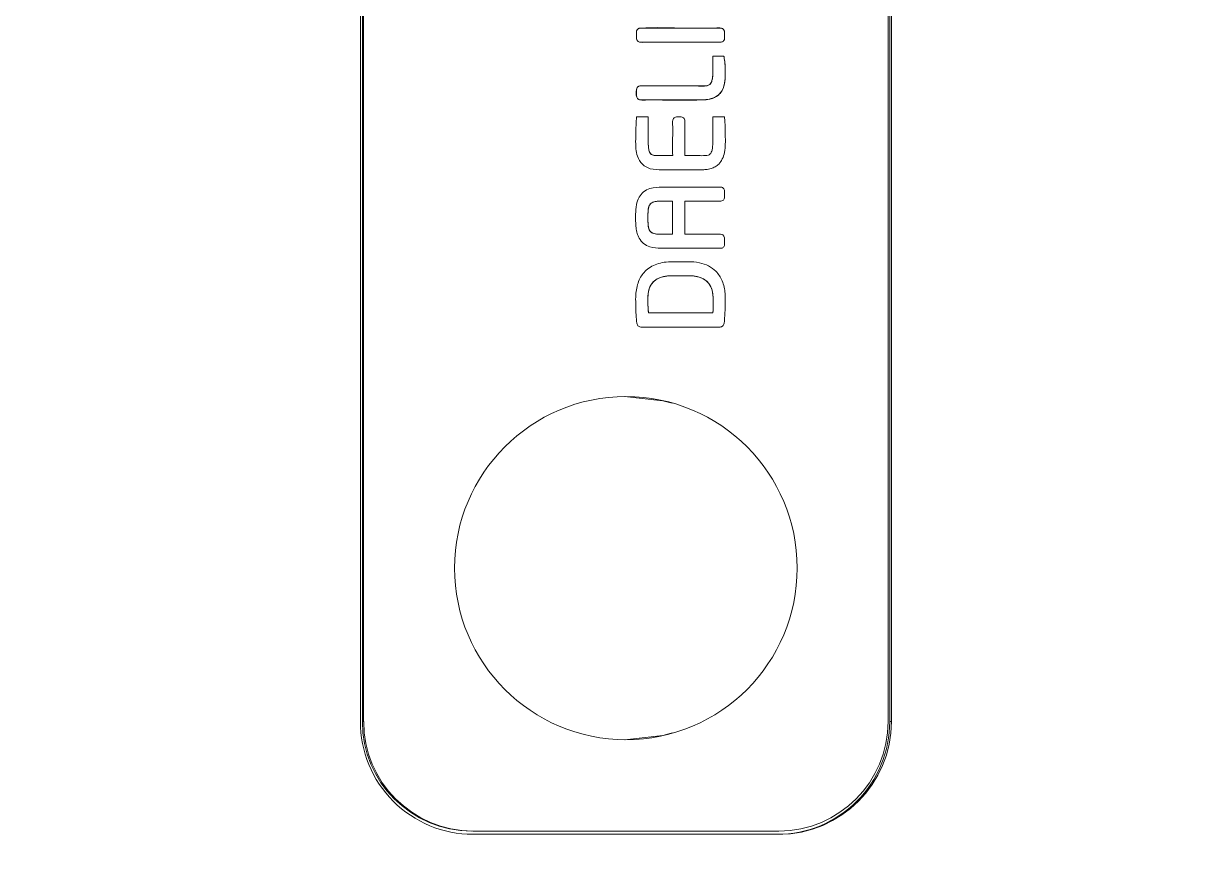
# Model space of a CAD drawing. Extents: x 1268 to 7307, y -579 to 1973.
# Drawn here: x 4838.1 to 4891.1, y 1153.7 to 1192.3 of the extents above; entities that cross this region are included whole.
import ezdxf

# ---------------------------------------------------------------- set-up
doc = ezdxf.new("R2010")
doc.units = 0
doc.header["$LTSCALE"] = 20
doc.header["$MEASUREMENT"] = 0
doc.layers.get('0').update_dxf_attribs({"linetype": 'CONTINUOUS'})

# ---------------------------------------------------------------- blocks, each defined once
blk = doc.blocks.new('A$C2ADB0934')
at = {"color": 7, "linetype": 'Continuous', "lineweight": 15}
for p, q in [((174.505, 232.046, 0), (174.505, 167.046, 0)), ((174.597, 232.046, 0), (174.597, 167.046, 0)), ((174.655, 232.046, 0), (174.655, 167.046, 0)), ((174.655, 232.046, 0), (174.655, 167.046, 0)), ((198.592, 167.046, 0), (198.592, 232.046, 0)), ((198.592, 167.046, 0), (198.592, 232.046, 0)), ((198.669, 232.046, 0), (198.669, 167.046, 0)), ((198.74, 167.046, 0), (198.74, 232.046, 0)), ((190.587, 197.416, 0), (191.096, 197.416, 0)), ((190.587, 197.416, 0), (191.096, 197.416, 0)), ((187.113, 194.645, 0), (187.646, 194.645, 0)), ((187.113, 194.645, 0), (187.646, 194.645, 0)), ((190.586, 194.646, 0), (191.125, 194.646, 0)), ((190.586, 194.646, 0), (191.125, 194.646, 0)), ((191.125, 194.646, 0), (191.128, 194.618, 0)), ((191.125, 194.646, 0), (191.128, 194.618, 0)), ((188.755, 189.285, 0), (188.755, 190.796, 0)), ((188.755, 189.285, 0), (188.755, 190.796, 0)), ((189.316, 190.796, 0), (189.316, 189.285, 0)), ((189.316, 190.796, 0), (189.316, 189.285, 0)), ((187.651, 185.693, 0), (190.598, 185.693, 0)), ((187.651, 185.693, 0), (190.598, 185.693, 0)), ((174.583, 167.046, 0), (174.655, 167.046, 0)), ((174.597, 167.046, 0), (174.655, 167.046, 0)), ((198.669, 167.046, 0), (198.74, 167.046, 0)), ((179.641, 161.896, 0), (193.604, 161.896, 0)), ((179.642, 162.046, 0), (193.605, 162.046, 0)), ((179.642, 162.046, 0), (193.605, 162.046, 0))]:
    blk.add_line(p, q, dxfattribs=at)
at = {"color": 7, "linetype": 'Continuous', "lineweight": 15, "elevation": 0, "flags": 128}
for points in [[(191.096, 197.416), (191.099, 197.399), (191.099, 197.398), (191.099, 197.398), (191.099, 197.397), (191.099, 197.397), (191.102, 197.381), (191.111, 197.327), (191.115, 197.299), (191.116, 197.297), (191.116, 197.297), (191.116, 197.297), (191.116, 197.297), (191.116, 197.297), (191.116, 197.297), (191.116, 197.297), (191.116, 197.297), (191.116, 197.297), (191.116, 197.297), (191.116, 197.297)], [(191.128, 194.618), (191.131, 194.568), (191.135, 194.524), (191.135, 194.521), (191.135, 194.521), (191.135, 194.521), (191.135, 194.521), (191.135, 194.521), (191.135, 194.521), (191.135, 194.521), (191.135, 194.521), (191.135, 194.521)], [(191.128, 194.618), (191.131, 194.568), (191.135, 194.524), (191.135, 194.521), (191.135, 194.521), (191.135, 194.521), (191.135, 194.521), (191.135, 194.521), (191.135, 194.521), (191.135, 194.521), (191.135, 194.521), (191.135, 194.521)], [(188.743, 181.568), (188.304, 181.682), (186.565, 181.879)], [(186.565, 166.213), (188.304, 166.409), (188.743, 166.523)]]:
    blk.add_lwpolyline(points, dxfattribs=at)
at = {"color": 7, "linetype": 'Continuous', "lineweight": 15}
for centre, radius, start, end in [((186.639, 174.046, 0), 7.833, 90.1139, 269.8861), ((186.639, 174.046, 0), 7.833, 90.1139, 269.8861), ((186.608, 174.046, 0), 7.833, 270.1141, 89.8859), ((186.608, 174.046, 0), 7.833, 270.1141, 89.8859), ((179.648, 167.039, 0), 5.143, 179.9238, 269.924), ((179.59, 167.039, 0), 4.993, 179.9239, 269.9238), ((179.649, 167.039, 0), 4.993, 179.9241, 269.9237), ((179.649, 167.039, 0), 4.993, 179.9241, 269.9237), ((193.525, 167.039, 0), 5.143, 270.076, 0.0762), ((193.597, 167.039, 0), 5.143, 270.0761, 0.0761), ((193.598, 167.039, 0), 4.993, 270.0763, 0.0759), ((193.598, 167.039, 0), 4.993, 270.0763, 0.0759)]:
    blk.add_arc(centre, radius, start, end, dxfattribs=at)
for points, knots in [([(212.175, 95.35, 0), (210.762, 95.424, 0), (209.348, 95.501, 0), (207.335, 95.613, 0), (206.734, 95.647, 0), (205.534, 95.715, 0), (204.933, 95.75, 0), (203.133, 95.856, 0), (201.932, 95.928, 0), (198.332, 96.148, 0), (195.931, 96.302, 0), (188.733, 96.783, 0), (183.936, 97.13, 0), (177.941, 97.597, 0), (176.742, 97.693, 0), (174.944, 97.837, 0), (174.346, 97.894, 0), (173.151, 98.032, 0), (172.555, 98.112, 0), (169.583, 98.564, 0), (167.231, 99.098, 0), (162.63, 100.501, 0), (160.379, 101.371, 0), (157.116, 102.911, 0), (156.046, 103.464, 0), (154.474, 104.351, 0), (153.955, 104.656, 0), (152.929, 105.284, 0), (152.422, 105.608, 0), (149.915, 107.271, 0), (148.005, 108.748, 0), (144.419, 111.961, 0), (142.742, 113.698, 0), (139.655, 117.397, 0), (138.245, 119.358, 0), (135.722, 123.465, 0), (134.61, 125.609, 0), (132.703, 130.037, 0), (131.911, 132.32, 0), (130.661, 136.977, 0), (130.205, 139.351, 0), (129.851, 142.344, 0), (129.791, 142.944, 0), (129.692, 144.146, 0), (129.643, 144.747, 0), (129.548, 145.948, 0), (129.501, 146.55, 0), (129.431, 147.451, 0), (129.408, 147.752, 0), (129.363, 148.353, 0), (129.341, 148.653, 0), (129.14, 151.36, 0), (128.974, 153.764, 0), (128.514, 160.985, 0), (128.259, 165.8, 0), (127.646, 180.255, 0), (127.442, 189.901, 0), (127.442, 199.546, 0)], [0.7121402, 0.7121402, 0.7121402, 0.7121402, 0.719641, 0.719641, 0.7228269, 0.7228269, 0.7260128, 0.7260128, 0.7323846, 0.7323846, 0.7451281, 0.7451281, 0.7706153, 0.7706153, 0.7769871, 0.7769871, 0.780173, 0.780173, 0.7833589, 0.7833589, 0.7961025, 0.7961025, 0.8088461, 0.8088461, 0.8152179, 0.8152179, 0.8184038, 0.8184038, 0.8215897, 0.8215897, 0.8343333, 0.8343333, 0.8470769, 0.8470769, 0.8598205, 0.8598205, 0.8725641, 0.8725641, 0.8853077, 0.8853077, 0.8980513, 0.8980513, 0.9012372, 0.9012372, 0.9044231, 0.9044231, 0.907609, 0.907609, 0.9092019, 0.9092019, 0.9107949, 0.9107949, 0.9235384, 0.9235384, 0.9490256, 0.9490256, 1, 1, 1, 1]), ([(672.154, 199.546, 0), (672.047, 192.348, 0), (671.832, 177.952, 0), (670.209, 158.757, 0), (668.23, 141.962, 0), (665.997, 127.566, 0), (663.463, 115.015, 0), (660.469, 104.396, 0), (657.129, 95.654, 0), (653.032, 87.142, 0), (648.217, 79.018, 0), (642.782, 71.414, 0), (636.738, 64.291, 0), (630.034, 57.656, 0), (622.299, 51.223, 0), (613.65, 45.095, 0), (604.043, 39.287, 0), (593.937, 34.203, 0), (583.318, 29.82, 0), (572.276, 26.331, 0), (560.901, 23.68, 0), (549.372, 21.67, 0), (537.75, 20.099, 0), (526.097, 18.779, 0), (506.903, 16.579, 0), (480.164, 13.547, 0), (444.945, 10.317, 0), (408.828, 7.614, 0), (373.36, 5.584, 0), (337.41, 4.205, 0), (301.988, 3.479, 0), (266.51, 3.427, 0), (230.99, 4.199, 0), (195.445, 5.817, 0), (171.802, 7.703, 0), (159.981, 8.645, 0)], [0, 0, 0, 0, 0.034021, 0.068042, 0.090999, 0.113959, 0.136898, 0.151485, 0.166072, 0.181093, 0.196113, 0.210689, 0.225264, 0.24027, 0.255278, 0.27285, 0.290421, 0.308406, 0.326391, 0.344797, 0.363219, 0.381705, 0.400248, 0.418798, 0.43729, 0.491814, 0.546337, 0.604904, 0.663471, 0.719441, 0.775416, 0.831384, 0.887588, 0.943799, 1, 1, 1, 1]), ([(190.949, 198.053, 0), (190.252, 198.056, 0), (189.247, 198.061, 0), (188.105, 198.043, 0), (187.571, 198.066, 0), (187.316, 198.03, 0), (187.185, 198.075, 0), (187.137, 198.12, 0), (187.105, 198.188, 0), (187.103, 198.322, 0), (187.102, 198.445, 0), (187.105, 198.553, 0), (187.117, 198.59, 0), (187.135, 198.623, 0), (187.162, 198.652, 0), (187.196, 198.674, 0), (187.235, 198.69, 0), (187.963, 198.74, 0), (188.979, 198.674, 0), (190.122, 198.703, 0), (190.656, 198.679, 0), (190.911, 198.716, 0), (191.042, 198.671, 0), (191.091, 198.626, 0), (191.124, 198.559, 0), (191.127, 198.423, 0), (191.127, 198.301, 0), (191.124, 198.193, 0), (191.113, 198.156, 0), (191.093, 198.12, 0), (191.058, 198.085, 0), (191.007, 198.058, 0), (190.969, 198.055, 0), (190.949, 198.053, 0)], [0, 0, 0, 0, 0.2323156, 0.3345317, 0.3795096, 0.4111216, 0.4177584, 0.4247163, 0.4324603, 0.4418033, 0.4689033, 0.4735227, 0.4775533, 0.4815102, 0.4859837, 0.4904879, 0.495084, 0.4998493, 0.7321649, 0.8343811, 0.8793589, 0.9108949, 0.9175501, 0.9245963, 0.932394, 0.9417407, 0.9688408, 0.9734441, 0.9774589, 0.9814021, 0.9873553, 0.9934787, 1, 1, 1, 1]), ([(190.949, 198.053, 0), (189.726, 198.053, 0), (188.502, 198.053, 0), (187.278, 198.053, 0), (187.193, 198.053, 0), (187.104, 198.117, 0), (187.104, 198.323, 0), (187.104, 198.423, 0), (187.104, 198.522, 0), (187.104, 198.617, 0), (187.182, 198.693, 0), (187.278, 198.693, 0), (188.502, 198.693, 0), (189.726, 198.693, 0), (190.949, 198.693, 0), (191.032, 198.693, 0), (191.125, 198.629, 0), (191.125, 198.423, 0), (191.125, 198.323, 0), (191.125, 198.224, 0), (191.125, 198.129, 0), (191.05, 198.053, 0), (190.949, 198.053, 0)], [0, 0, 0, 0, 0.368247, 0.368247, 0.368247, 0.419215, 0.419215, 0.449032, 0.449032, 0.449032, 0.5, 0.5, 0.5, 0.868247, 0.868247, 0.868247, 0.919215, 0.919215, 0.949032, 0.949032, 0.949032, 1, 1, 1, 1]), ([(191.116, 197.297, 0), (191.127, 197.222, 0), (191.158, 197.018, 0), (191.166, 196.534, 0), (191.148, 196.017, 0), (190.892, 195.663, 0), (190.696, 195.521, 0), (190.43, 195.431, 0), (189.533, 195.387, 0), (188.583, 195.401, 0), (187.633, 195.427, 0), (187.357, 195.396, 0), (187.212, 195.429, 0), (187.166, 195.461, 0), (187.129, 195.507, 0), (187.082, 195.642, 0), (187.092, 195.791, 0), (187.114, 195.933, 0), (187.143, 195.987, 0), (187.182, 196.026, 0), (187.23, 196.051, 0), (187.295, 196.059, 0), (187.414, 196.054, 0), (187.646, 196.058, 0), (188.238, 196.056, 0), (188.979, 196.046, 0), (189.764, 196.076, 0), (190.199, 196.018, 0), (190.427, 196.095, 0), (190.499, 196.161, 0), (190.551, 196.269, 0), (190.596, 196.495, 0), (190.582, 196.884, 0), (190.585, 197.22, 0), (190.587, 197.416, 0)], [0, 0, 0, 0, 0.021032, 0.057936, 0.136603, 0.15684, 0.178427, 0.20351, 0.234484, 0.429754, 0.47076, 0.501739, 0.506827, 0.511931, 0.517253, 0.522984, 0.551593, 0.557653, 0.563174, 0.568366, 0.573131, 0.577958, 0.586451, 0.606749, 0.642997, 0.752836, 0.814347, 0.864886, 0.872649, 0.88101, 0.89145, 0.905617, 0.94508, 1, 1, 1, 1]), ([(191.116, 197.297, 0), (191.119, 197.274, 0), (191.122, 197.251, 0), (191.144, 197.107, 0), (191.161, 197.004, 0), (191.161, 196.6, 0), (191.161, 196.049, 0), (191.045, 195.417, 0), (190.12, 195.417, 0), (189.174, 195.417, 0), (188.229, 195.417, 0), (187.283, 195.417, 0), (187.186, 195.417, 0), (187.104, 195.5, 0), (187.104, 195.691, 0), (187.104, 195.783, 0), (187.104, 195.974, 0), (187.186, 196.057, 0), (187.283, 196.057, 0), (188.248, 196.057, 0), (189.213, 196.057, 0), (190.178, 196.057, 0), (190.379, 196.057, 0), (190.587, 196.057, 0), (190.587, 196.605, 0), (190.587, 196.876, 0), (190.587, 197.146, 0), (190.587, 197.416, 0)], [0, 0, 0, 0, 0.007403, 0.007403, 0.061313, 0.061313, 0.061313, 0.115224, 0.115224, 0.115224, 0.416097, 0.416097, 0.416097, 0.470008, 0.470008, 0.499335, 0.499335, 0.553245, 0.553245, 0.553245, 0.860318, 0.860318, 0.860318, 0.914229, 0.914229, 0.914229, 1, 1, 1, 1]), ([(191.096, 197.416, 0), (191.098, 197.407, 0), (191.099, 197.398, 0), (191.1, 197.389, 0), (191.113, 197.318, 0), (191.116, 197.298, 0), (191.116, 197.297, 0), (191.116, 197.297, 0)], [0, 0, 0, 0, 0.033016, 0.033016, 0.879279, 0.879279, 1, 1, 1, 1]), ([(191.135, 194.521, 0), (191.141, 194.424, 0), (191.155, 194.195, 0), (191.158, 193.82, 0), (191.169, 193.417, 0), (191.139, 193.04, 0), (191.043, 192.725, 0), (190.891, 192.5, 0), (190.705, 192.356, 0), (190.503, 192.272, 0), (190.295, 192.233, 0), (189.808, 192.225, 0), (189.226, 192.231, 0), (188.618, 192.23, 0), (188.181, 192.231, 0), (187.771, 192.226, 0), (187.345, 192.453, 0), (187.145, 192.813, 0), (187.075, 193.173, 0), (187.068, 193.457, 0), (187.072, 193.823, 0), (187.076, 194.203, 0), (187.102, 194.523, 0), (187.113, 194.645, 0)], [0, 0, 0, 0, 0.036682, 0.086618, 0.1412, 0.188795, 0.228836, 0.264032, 0.289599, 0.316387, 0.345952, 0.369153, 0.500499, 0.56617, 0.599007, 0.666442, 0.718562, 0.772345, 0.815458, 0.85659, 0.879046, 0.953484, 1, 1, 1, 1]), ([(191.135, 194.521, 0), (191.141, 194.424, 0), (191.155, 194.195, 0), (191.158, 193.82, 0), (191.169, 193.417, 0), (191.139, 193.04, 0), (191.043, 192.725, 0), (190.891, 192.5, 0), (190.705, 192.356, 0), (190.503, 192.272, 0), (190.295, 192.233, 0), (189.808, 192.225, 0), (189.226, 192.231, 0), (188.618, 192.23, 0), (188.181, 192.231, 0), (187.771, 192.226, 0), (187.345, 192.453, 0), (187.145, 192.813, 0), (187.075, 193.173, 0), (187.068, 193.457, 0), (187.072, 193.823, 0), (187.076, 194.203, 0), (187.102, 194.523, 0), (187.113, 194.645, 0)], [0, 0, 0, 0, 0.036682, 0.086618, 0.1412, 0.188795, 0.228836, 0.264032, 0.289599, 0.316387, 0.345952, 0.369153, 0.500499, 0.56617, 0.599007, 0.666442, 0.718562, 0.772345, 0.815458, 0.85659, 0.879046, 0.953484, 1, 1, 1, 1]), ([(187.646, 194.645, 0), (187.642, 194.255, 0), (187.638, 193.79, 0), (187.646, 193.265, 0), (187.673, 193.098, 0), (187.722, 192.986, 0), (187.813, 192.893, 0), (187.98, 192.869, 0), (188.301, 192.875, 0), (188.564, 192.873, 0), (188.759, 192.872, 0)], [0, 0, 0, 0, 0.427484, 0.509916, 0.574887, 0.611944, 0.642372, 0.713212, 0.786256, 1, 1, 1, 1]), ([(187.646, 194.645, 0), (187.645, 194.252, 0), (187.643, 193.858, 0), (187.643, 193.464, 0), (187.642, 192.872, 0), (187.808, 192.872, 0), (188.111, 192.872, 0), (188.327, 192.872, 0), (188.543, 192.872, 0), (188.759, 192.872, 0)], [0, 0, 0, 0, 0.504683, 0.504683, 0.504683, 0.722405, 0.722405, 0.722405, 1, 1, 1, 1]), ([(188.759, 192.872, 0), (188.755, 193.181, 0), (188.749, 193.625, 0), (188.773, 194.163, 0), (188.732, 194.427, 0), (188.788, 194.569, 0), (188.853, 194.622, 0), (188.942, 194.647, 0), (189.041, 194.639, 0), (189.139, 194.647, 0), (189.226, 194.623, 0), (189.286, 194.568, 0), (189.334, 194.435, 0), (189.306, 194.243, 0), (189.316, 193.945, 0), (189.311, 193.491, 0), (189.312, 193.114, 0), (189.313, 192.872, 0)], [0, 0, 0, 0, 0.234861, 0.3382, 0.412781, 0.432151, 0.452086, 0.474031, 0.501012, 0.527743, 0.548918, 0.568117, 0.587219, 0.654258, 0.712128, 0.815467, 1, 1, 1, 1]), ([(188.759, 192.872, 0), (188.755, 193.181, 0), (188.749, 193.625, 0), (188.773, 194.163, 0), (188.732, 194.427, 0), (188.788, 194.569, 0), (188.853, 194.622, 0), (188.942, 194.647, 0), (189.041, 194.639, 0), (189.139, 194.647, 0), (189.226, 194.623, 0), (189.286, 194.568, 0), (189.334, 194.435, 0), (189.306, 194.243, 0), (189.316, 193.945, 0), (189.311, 193.491, 0), (189.312, 193.114, 0), (189.313, 192.872, 0)], [0, 0, 0, 0, 0.234861, 0.3382, 0.412781, 0.432151, 0.452086, 0.474031, 0.501012, 0.527743, 0.548918, 0.568117, 0.587219, 0.654258, 0.712128, 0.815467, 1, 1, 1, 1]), ([(189.313, 192.872, 0), (189.521, 192.874, 0), (189.834, 192.876, 0), (190.191, 192.867, 0), (190.389, 192.886, 0), (190.499, 192.966, 0), (190.553, 193.091, 0), (190.579, 193.236, 0), (190.586, 193.378, 0), (190.586, 193.537, 0), (190.586, 193.953, 0), (190.586, 194.334, 0), (190.586, 194.646, 0)], [0, 0, 0, 0, 0.2158143, 0.3242761, 0.3733332, 0.4179254, 0.4575598, 0.5121166, 0.5692467, 0.6050533, 0.6762733, 1, 1, 1, 1]), ([(189.313, 192.872, 0), (189.521, 192.874, 0), (189.834, 192.876, 0), (190.191, 192.867, 0), (190.389, 192.886, 0), (190.499, 192.966, 0), (190.553, 193.091, 0), (190.579, 193.236, 0), (190.586, 193.378, 0), (190.586, 193.537, 0), (190.586, 193.953, 0), (190.586, 194.334, 0), (190.586, 194.646, 0)], [0, 0, 0, 0, 0.2158143, 0.3242761, 0.3733332, 0.4179254, 0.4575598, 0.5121166, 0.5692467, 0.6050533, 0.6762733, 1, 1, 1, 1]), ([(189.316, 189.285, 0), (189.64, 189.284, 0), (190.108, 189.283, 0), (190.633, 189.286, 0), (190.868, 189.283, 0), (190.982, 189.289, 0), (191.049, 189.255, 0), (191.088, 189.218, 0), (191.123, 189.154, 0), (191.127, 189.055, 0), (191.123, 188.937, 0), (191.131, 188.83, 0), (191.114, 188.743, 0), (191.072, 188.688, 0), (191.01, 188.649, 0), (190.917, 188.643, 0), (190.079, 188.658, 0), (189.216, 188.644, 0), (188.357, 188.645, 0), (188.102, 188.643, 0), (187.775, 188.669, 0), (187.42, 188.843, 0), (187.229, 189.076, 0), (187.129, 189.33, 0), (187.078, 189.593, 0), (187.068, 189.841, 0), (187.069, 190.026, 0), (187.069, 190.122, 0), (187.069, 190.164, 0), (187.069, 190.182, 0), (187.069, 190.19, 0), (187.069, 190.194, 0), (187.069, 190.195, 0), (187.069, 190.196, 0), (187.069, 190.196, 0), (187.069, 190.197, 0), (187.069, 190.343, 0), (187.087, 190.611, 0), (187.202, 190.971, 0), (187.42, 191.239, 0), (187.794, 191.424, 0), (188.166, 191.439, 0), (189.192, 191.435, 0), (190.078, 191.424, 0), (190.913, 191.439, 0), (191.004, 191.434, 0), (191.067, 191.394, 0), (191.114, 191.331, 0), (191.129, 191.24, 0), (191.124, 191.129, 0), (191.126, 191.017, 0), (191.124, 190.911, 0), (191.077, 190.841, 0), (191, 190.794, 0), (190.885, 190.797, 0), (190.72, 190.796, 0), (190.446, 190.797, 0), (189.969, 190.796, 0), (189.571, 190.796, 0), (189.316, 190.796, 0)], [0, 0, 0, 0, 0.066743, 0.096109, 0.107645, 0.115491, 0.11894, 0.122567, 0.126499, 0.133533, 0.142431, 0.150897, 0.15551, 0.160088, 0.164752, 0.170091, 0.178919, 0.337825, 0.346655, 0.355483, 0.390414, 0.412929, 0.434635, 0.450536, 0.468569, 0.489333, 0.501307, 0.506575, 0.508893, 0.509913, 0.510362, 0.510559, 0.510646, 0.510684, 0.510701, 0.510709, 0.510714, 0.540772, 0.565345, 0.587068, 0.609578, 0.64893, 0.662165, 0.820967, 0.829789, 0.834729, 0.83942, 0.844536, 0.850428, 0.85777, 0.867343, 0.873671, 0.878811, 0.884037, 0.891354, 0.901812, 0.918246, 0.947595, 1, 1, 1, 1]), ([(189.316, 189.285, 0), (189.64, 189.284, 0), (190.108, 189.283, 0), (190.633, 189.286, 0), (190.868, 189.283, 0), (190.982, 189.289, 0), (191.049, 189.255, 0), (191.088, 189.218, 0), (191.123, 189.154, 0), (191.127, 189.055, 0), (191.123, 188.937, 0), (191.131, 188.83, 0), (191.114, 188.743, 0), (191.072, 188.688, 0), (191.01, 188.649, 0), (190.917, 188.643, 0), (190.079, 188.658, 0), (189.216, 188.644, 0), (188.357, 188.645, 0), (188.102, 188.643, 0), (187.775, 188.669, 0), (187.42, 188.843, 0), (187.229, 189.076, 0), (187.129, 189.33, 0), (187.078, 189.593, 0), (187.068, 189.841, 0), (187.069, 190.026, 0), (187.069, 190.122, 0), (187.069, 190.164, 0), (187.069, 190.182, 0), (187.069, 190.19, 0), (187.069, 190.194, 0), (187.069, 190.195, 0), (187.069, 190.196, 0), (187.069, 190.196, 0), (187.069, 190.197, 0), (187.069, 190.343, 0), (187.087, 190.611, 0), (187.202, 190.971, 0), (187.42, 191.239, 0), (187.794, 191.424, 0), (188.166, 191.439, 0), (189.192, 191.435, 0), (190.078, 191.424, 0), (190.913, 191.439, 0), (191.004, 191.434, 0), (191.067, 191.394, 0), (191.114, 191.331, 0), (191.129, 191.24, 0), (191.124, 191.129, 0), (191.126, 191.017, 0), (191.124, 190.911, 0), (191.077, 190.841, 0), (191, 190.794, 0), (190.885, 190.797, 0), (190.72, 190.796, 0), (190.446, 190.797, 0), (189.969, 190.796, 0), (189.571, 190.796, 0), (189.316, 190.796, 0)], [0, 0, 0, 0, 0.066743, 0.096109, 0.107645, 0.115491, 0.11894, 0.122567, 0.126499, 0.133533, 0.142431, 0.150897, 0.15551, 0.160088, 0.164752, 0.170091, 0.178919, 0.337825, 0.346655, 0.355483, 0.390414, 0.412929, 0.434635, 0.450536, 0.468569, 0.489333, 0.501307, 0.506575, 0.508893, 0.509913, 0.510362, 0.510559, 0.510646, 0.510684, 0.510701, 0.510709, 0.510714, 0.540772, 0.565345, 0.587068, 0.609578, 0.64893, 0.662165, 0.820967, 0.829789, 0.834729, 0.83942, 0.844536, 0.850428, 0.85777, 0.867343, 0.873671, 0.878811, 0.884037, 0.891354, 0.901812, 0.918246, 0.947595, 1, 1, 1, 1]), ([(188.755, 190.796, 0), (188.605, 190.796, 0), (188.401, 190.796, 0), (188.113, 190.797, 0), (187.941, 190.782, 0), (187.806, 190.726, 0), (187.736, 190.67, 0), (187.687, 190.596, 0), (187.633, 190.438, 0), (187.632, 190.247, 0), (187.632, 190.04, 0), (187.632, 189.834, 0), (187.633, 189.643, 0), (187.687, 189.484, 0), (187.736, 189.41, 0), (187.806, 189.355, 0), (187.941, 189.299, 0), (188.113, 189.284, 0), (188.401, 189.285, 0), (188.605, 189.285, 0), (188.755, 189.285, 0)], [0, 0, 0, 0, 0.132724, 0.181124, 0.255649, 0.283846, 0.308975, 0.333945, 0.361439, 0.455787, 0.50003, 0.544273, 0.638657, 0.66613, 0.691072, 0.716176, 0.744358, 0.818876, 0.867276, 1, 1, 1, 1]), ([(188.755, 190.796, 0), (188.577, 190.796, 0), (188.399, 190.796, 0), (188.221, 190.796, 0), (187.716, 190.796, 0), (187.632, 190.647, 0), (187.632, 190.197, 0), (187.632, 190.092, 0), (187.632, 189.988, 0), (187.632, 189.884, 0), (187.632, 189.433, 0), (187.716, 189.285, 0), (188.221, 189.285, 0), (188.399, 189.285, 0), (188.577, 189.285, 0), (188.755, 189.285, 0)], [0, 0, 0, 0, 0.222741, 0.222741, 0.222741, 0.434875, 0.434875, 0.434875, 0.565125, 0.565125, 0.565125, 0.777259, 0.777259, 0.777259, 1, 1, 1, 1]), ([(187.119, 185.224, 0), (187.108, 185.346, 0), (187.081, 185.643, 0), (187.071, 186.073, 0), (187.065, 186.593, 0), (187.159, 187.119, 0), (187.427, 187.554, 0), (187.737, 187.798, 0), (188.035, 187.935, 0), (188.381, 188.016, 0), (188.761, 188.035, 0), (189.082, 188.03, 0), (189.298, 188.031, 0), (189.393, 188.031, 0), (189.435, 188.031, 0), (189.453, 188.031, 0), (189.461, 188.031, 0), (189.465, 188.031, 0), (189.467, 188.031, 0), (189.467, 188.031, 0), (189.468, 188.031, 0), (189.638, 188.031, 0), (189.959, 188.005, 0), (190.397, 187.861, 0), (190.777, 187.589, 0), (191.057, 187.147, 0), (191.162, 186.635, 0), (191.162, 186.204, 0), (191.153, 185.754, 0), (191.129, 185.446, 0), (191.112, 185.229, 0)], [0, 0, 0, 0, 0.043669, 0.106643, 0.153875, 0.229356, 0.29461, 0.33104, 0.369321, 0.411148, 0.457829, 0.505267, 0.526143, 0.535327, 0.539365, 0.541146, 0.541926, 0.542271, 0.542424, 0.542488, 0.54252, 0.542542, 0.603738, 0.657, 0.705883, 0.768099, 0.839252, 0.889619, 0.92212, 1, 1, 1, 1]), ([(187.119, 185.224, 0), (187.108, 185.346, 0), (187.081, 185.643, 0), (187.071, 186.073, 0), (187.065, 186.593, 0), (187.159, 187.119, 0), (187.427, 187.554, 0), (187.737, 187.798, 0), (188.035, 187.935, 0), (188.381, 188.016, 0), (188.761, 188.035, 0), (189.082, 188.03, 0), (189.298, 188.031, 0), (189.393, 188.031, 0), (189.435, 188.031, 0), (189.453, 188.031, 0), (189.461, 188.031, 0), (189.465, 188.031, 0), (189.467, 188.031, 0), (189.467, 188.031, 0), (189.468, 188.031, 0), (189.638, 188.031, 0), (189.959, 188.005, 0), (190.397, 187.861, 0), (190.777, 187.589, 0), (191.057, 187.147, 0), (191.162, 186.635, 0), (191.162, 186.204, 0), (191.153, 185.754, 0), (191.129, 185.446, 0), (191.112, 185.229, 0)], [0, 0, 0, 0, 0.043669, 0.106643, 0.153875, 0.229356, 0.29461, 0.33104, 0.369321, 0.411148, 0.457829, 0.505267, 0.526143, 0.535327, 0.539365, 0.541146, 0.541926, 0.542271, 0.542424, 0.542488, 0.54252, 0.542542, 0.603738, 0.657, 0.705883, 0.768099, 0.839252, 0.889619, 0.92212, 1, 1, 1, 1]), ([(190.609, 186.318, 0), (190.602, 186.456, 0), (190.589, 186.711, 0), (190.429, 187.052, 0), (190.147, 187.281, 0), (189.799, 187.381, 0), (189.519, 187.392, 0), (189.293, 187.392, 0), (189.113, 187.392, 0), (188.934, 187.392, 0), (188.706, 187.392, 0), (188.425, 187.382, 0), (188.076, 187.287, 0), (187.781, 187.05, 0), (187.662, 186.755, 0), (187.63, 186.528, 0), (187.623, 186.414, 0), (187.622, 186.361, 0), (187.621, 186.337, 0), (187.621, 186.326, 0), (187.621, 186.317, 0), (187.622, 186.303, 0), (187.622, 186.271, 0), (187.624, 186.187, 0), (187.629, 185.99, 0), (187.642, 185.814, 0), (187.651, 185.693, 0)], [0, 0, 0, 0, 0.083804, 0.154046, 0.221616, 0.298536, 0.370305, 0.392219, 0.436034, 0.479856, 0.501763, 0.574544, 0.651408, 0.718, 0.797029, 0.837774, 0.857234, 0.866117, 0.870089, 0.871849, 0.873237, 0.875534, 0.879951, 0.892675, 0.926695, 1, 1, 1, 1]), ([(190.609, 186.318, 0), (190.609, 187.041, 0), (190.236, 187.392, 0), (189.468, 187.392, 0), (189.231, 187.392, 0), (188.995, 187.392, 0), (188.759, 187.392, 0), (187.975, 187.392, 0), (187.621, 187.061, 0), (187.621, 186.318, 0), (187.621, 186.314, 0), (187.626, 185.95, 0), (187.651, 185.693, 0)], [0, 0, 0, 0, 0.227531, 0.227531, 0.227531, 0.544937, 0.544937, 0.544937, 0.772469, 0.772469, 0.772469, 1, 1, 1, 1]), ([(190.598, 185.693, 0), (190.6, 185.83, 0), (190.604, 186.038, 0), (190.608, 186.246, 0), (190.609, 186.318, 0)], [0, 0, 0, 0, 0.655294, 1, 1, 1, 1]), ([(191.112, 185.229, 0), (191.104, 185.2, 0), (191.089, 185.145, 0), (191.038, 185.088, 0), (190.982, 185.059, 0), (190.922, 185.047, 0), (190.808, 185.051, 0), (190.586, 185.048, 0), (190.005, 185.05, 0), (189.112, 185.048, 0), (188.186, 185.049, 0), (187.599, 185.049, 0), (187.367, 185.049, 0), (187.271, 185.049, 0), (187.198, 185.083, 0), (187.142, 185.142, 0), (187.127, 185.196, 0), (187.119, 185.224, 0)], [0, 0, 0, 0, 0.021345, 0.040604, 0.052786, 0.065824, 0.084009, 0.134906, 0.22579, 0.501203, 0.77661, 0.892289, 0.922583, 0.943607, 0.960401, 0.979374, 1, 1, 1, 1]), ([(191.112, 185.229, 0), (191.104, 185.2, 0), (191.089, 185.145, 0), (191.038, 185.088, 0), (190.982, 185.059, 0), (190.922, 185.047, 0), (190.808, 185.051, 0), (190.586, 185.048, 0), (190.005, 185.05, 0), (189.112, 185.048, 0), (188.186, 185.049, 0), (187.599, 185.049, 0), (187.367, 185.049, 0), (187.271, 185.049, 0), (187.198, 185.083, 0), (187.142, 185.142, 0), (187.127, 185.196, 0), (187.119, 185.224, 0)], [0, 0, 0, 0, 0.021345, 0.040604, 0.052786, 0.065824, 0.084009, 0.134906, 0.22579, 0.501203, 0.77661, 0.892289, 0.922583, 0.943607, 0.960401, 0.979374, 1, 1, 1, 1])]:
    blk.add_open_spline(points, degree=3, knots=knots, dxfattribs=at)
blk.add_open_spline([(190.598, 185.693, 0), (190.6, 185.822, 0), (190.609, 186.316, 0), (190.609, 186.318, 0)], degree=3, dxfattribs=at)

msp = doc.modelspace()

# ---------------------------------------------------------------- block references
msp.add_blockref('A$C2ADB0934', (4678.934, 993.38, 0))

doc.saveas('drawing.dxf')
